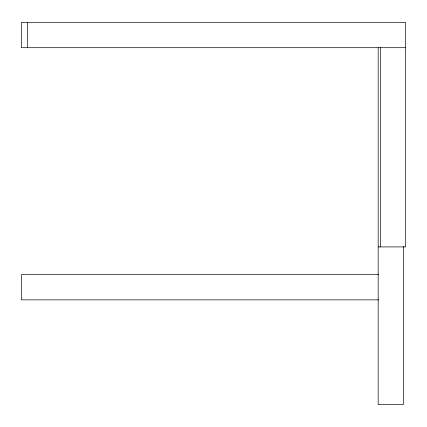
<?xml version="1.0" encoding="UTF-8"?>
<svg xmlns="http://www.w3.org/2000/svg" width="427" height="427" viewBox="0 0 427 427"><rect width="100%" height="100%" fill="white"/><g stroke="black" fill="none" stroke-linecap="round" stroke-linejoin="round"><path stroke-width="0.64" d="M405.65 47.701L21.35 47.701L21.35 22.482L405.65 22.482L405.65 246.913L378.167 246.913M378.61 274.652L21.35 274.652L21.35 299.866L378.61 299.866M403.382 246.411L403.382 404.518L378.167 404.518L378.167 47.632M380.436 47.632L380.436 246.913M27.397 22.482L27.397 47.701"/></g></svg>
